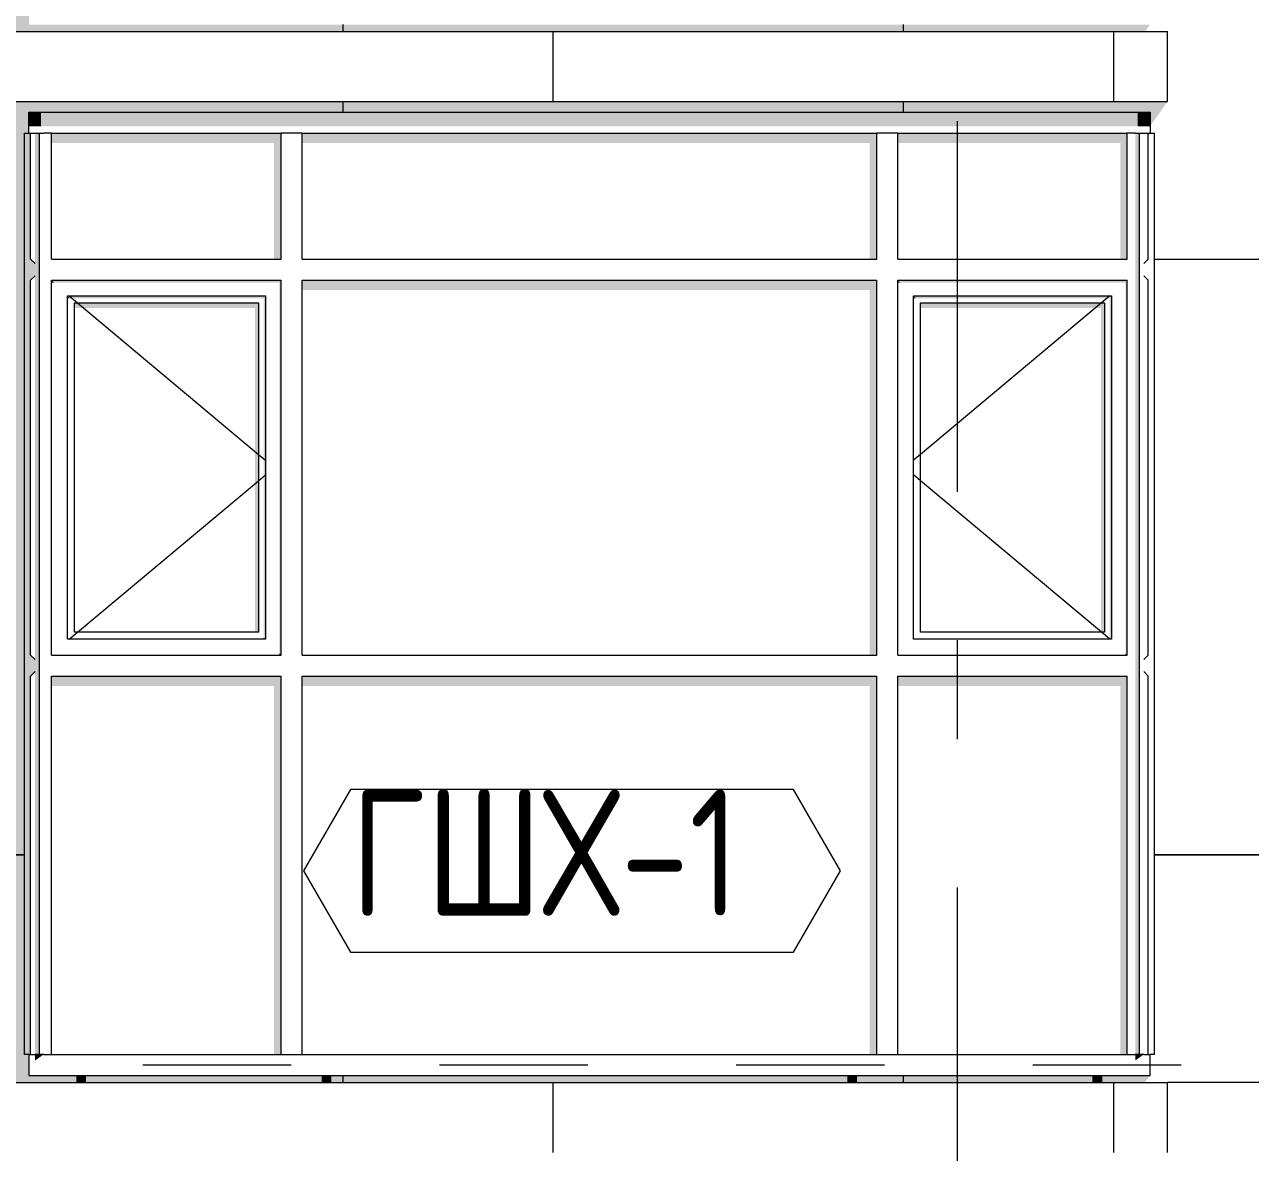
# Model space of a CAD drawing. Header units: millimetres. Extents: x 18162 to 7085488, y 72188 to 247925.
# Drawn here: x 5963796 to 5967295, y 97306 to 100526 of the extents above; entities that cross this region are included whole.
import ezdxf
from ezdxf.enums import TextEntityAlignment as Align

# ---------------------------------------------------------------- set-up
doc = ezdxf.new("R2010")
doc.units = ezdxf.units.MM
doc.header["$MEASUREMENT"] = 0
doc.linetypes.add('Dashed', pattern=[423.333333, 211.666667, -211.666667])
doc.linetypes.add('Double Dashed', pattern=[1093.611073, 529.166651, -211.666656, 141.111112, -211.666656])
for name, color, linetype in [('Finish - Wall', 7, 'Continuous'), ('Interior - Stair & Railing', 7, 'Continuous'), ('Structural - Bearing', 7, 'Continuous'), ('Structural - Grid', 7, 'Continuous')]:
    doc.layers.add(name, color=color, linetype=linetype)
doc.styles.add('GENERATED_STYLE_3', font='', dxfattribs={"width": 0.8})
doc.styles.get('GENERATED_STYLE_3').set_extended_font_data('ISOCPEUR MON')

# ---------------------------------------------------------------- blocks, each defined once
blk = doc.blocks.new('*X2805', base_point=(6050603.8, 91556.2))
at = {"layer": 'Structural - Bearing', "color": 8, "linetype": 'Continuous', "lineweight": 13}
for p, q in [((5964703.8, 100526.2), (5964703.8, 100506.2)), ((5966303.8, 100526.2), (5966303.8, 100506.2))]:
    blk.add_line(p, q, dxfattribs=at)
blk = doc.blocks.new('*X2806', base_point=(6050603.8, 91556.2))
at = {"layer": 'Structural - Bearing', "color": 7, "linetype": 'Continuous', "lineweight": 9}
for p, q in [((5965303.8, 100506.2), (5965303.8, 100306.2)), ((5966903.8, 100506.2), (5966903.8, 100306.2))]:
    blk.add_line(p, q, dxfattribs=at)
blk = doc.blocks.new('*X2914', base_point=(6050603.8, 91556.2))
at = {"layer": 'Structural - Bearing', "color": 8, "linetype": 'Continuous', "lineweight": 13}
for p, q in [((5964703.8, 100306.2), (5964703.8, 100276.2)), ((5966303.8, 100306.2), (5966303.8, 100276.2)), ((5967020.5, 99856.2), (5967403.8, 99856.2)), ((5963103.8, 98156.2), (5963795.7, 98156.2)), ((5963795.7, 98156.2), (5963103.8, 98156.2)), ((5967020.5, 98156.2), (5967403.8, 98156.2)), ((5967403.8, 98156.2), (5967020.5, 98156.2))]:
    blk.add_line(p, q, dxfattribs=at)
blk = doc.blocks.new('*X2916', base_point=(6050603.8, 91556.2))
at = {"layer": 'Structural - Bearing', "color": 8, "linetype": 'Continuous', "lineweight": 13}
blk.add_line((5964703.8, 97526.2), (5964703.8, 97506.2), dxfattribs=at)
blk = doc.blocks.new('*X2917', base_point=(6050603.8, 91556.2))
at = {"layer": 'Structural - Bearing', "color": 8, "linetype": 'Continuous', "lineweight": 13}
blk.add_line((5966303.8, 97526.2), (5966303.8, 97506.2), dxfattribs=at)
blk = doc.blocks.new('*X2920', base_point=(6050603.8, 91556.2))
at = {"layer": 'Structural - Bearing', "color": 7, "linetype": 'Continuous', "lineweight": 9}
for p, q in [((5965303.8, 97506.2), (5965303.8, 97306.2)), ((5966903.8, 97506.2), (5966903.8, 97306.2))]:
    blk.add_line(p, q, dxfattribs=at)
blk = doc.blocks.new('Label_269_3', base_point=(5965358.1, 97876.2))
at = {"color": 13, "linetype": 'Continuous', "lineweight": 13, "flags": 128}
blk.add_lwpolyline([(5964591.7, 98110.4), (5964725.8, 97878.2), (5965990.4, 97878.2), (5966124.5, 98110.4), (5965990.4, 98342.7), (5964725.8, 98342.7)], close=True, dxfattribs=at)
at = {"color": 13, "lineweight": 13, "insert": (5964725.8, 98342), "char_height": 360, "attachment_point": 1, "style": 'GENERATED_STYLE_3'}
blk.add_mtext('\\A1;{\\pql;\\pt0,253000;\\fISOCPEUR MON|b0|i0|c0|p0;\\W0.800000;ГШХ-1\\fISOCPEUR MON|b0|i0|c0|p0;\\W0.800000;\\A1{\\H.66x;\\S^  ;}\\fISOCPEUR MON|b0|i0|c0|p0;\\W0.800000;\\fISOCPEUR MON|b0|i0|c0|p0;\\W0.800000;\\A1{\\H.66x;\\S^  ;}\\fISOCPEUR MON|b0|i0|c0|p0;\\W0.800000; \\fISOCPEUR MON|b0|i0|c0|p0;\\W0.800000;\\fISOCPEUR MON|b0|i0|c0|p0;\\W0.800000;\\fISOCPEUR MON|b0|i0|c0|p0;\\W0.800000;\\fISOCPEUR MON|b0|i0|c0|p0;\\W0.800000;\\fISOCPEUR MON|b0|i0|c0|p0;\\W0.800000;\\fISOCPEUR MON|b0|i0|c0|p0;\\W0.800000;\\fISOCPEUR MON|b0|i0|c0|p0;\\W0.800000;\\fISOCPEUR MON|b0|i0|c0|p0;\\W0.800000;\\fISOCPEUR MON|b0|i0|c0|p0;\\W0.800000;\\fISOCPEUR MON|b0|i0|c0|p0;\\W0.800000;\\fISOCPEUR MON|b0|i0|c0|p0;\\W0.800000;\\fISOCPEUR MON|b0|i0|c0|p0;\\W0.800000;\\fISOCPEUR MON|b0|i0|c0|p0;\\W0.800000;\\fISOCPEUR MON|b0|i0|c0|p0;\\W0.800000;\\fISOCPEUR MON|b0|i0|c0|p0;\\W0.800000;\\fISOCPEUR MON|b0|i0|c0|p0;\\W0.800000;\\fISOCPEUR MON|b0|i0|c0|p0;\\W0.800000;\\fISOCPEUR MON|b0|i0|c0|p0;\\W0.800000;\\fISOCPEUR MON|b0|i0|c0|p0;\\W0.800000;\\fISOCPEUR MON|b0|i0|c0|p0;\\W0.800000;\\fISOCPEUR MON|b0|i0|c0|p0;\\W0.800000;\\fISOCPEUR MON|b0|i0|c0|p0;\\W0.800000;\\fISOCPEUR MON|b0|i0|c0|p0;\\W0.800000;\\fISOCPEUR MON|b0|i0|c0|p0;\\W0.800000;\\fISOCPEUR MON|b0|i0|c0|p0;\\W0.800000;\\fISOCPEUR MON|b0|i0|c0|p0;\\W0.800000;\\fISOCPEUR MON|b0|i0|c0|p0;\\W0.800000;\\fISOCPEUR MON|b0|i0|c0|p0;\\W0.800000;\\fISOCPEUR MON|b0|i0|c0|p0;\\W0.800000;\\fISOCPEUR MON|b0|i0|c0|p0;\\W0.800000;\\fISOCPEUR MON|b0|i0|c0|p0;\\W0.800000;\\fISOCPEUR MON|b0|i0|c0|p0;\\W0.800000;\\fISOCPEUR MON|b0|i0|c0|p0;\\W0.800000;\\fISOCPEUR MON|b0|i0|c0|p0;\\W0.800000;\\fISOCPEUR MON|b0|i0|c0|p0;\\W0.800000;\\fISOCPEUR MON|b0|i0|c0|p0;\\W0.800000;\\fISOCPEUR MON|b0|i0|c0|p0;\\W0.800000;\\fISOCPEUR MON|b0|i0|c0|p0;\\W0.800000;\\fISOCPEUR MON|b0|i0|c0|p0;\\W0.800000;\\fISOCPEUR MON|b0|i0|c0|p0;\\W0.800000;\\fISOCPEUR MON|b0|i0|c0|p0;\\W0.800000;\\fISOCPEUR MON|b0|i0|c0|p0;\\W0.800000;\\fISOCPEUR MON|b0|i0|c0|p0;\\W0.800000;}', dxfattribs=at)
blk = doc.blocks.new('Standard grid marker[382]_3', base_point=(5966458.1, 151556.2))
at = {"layer": 'Structural - Grid', "color": 13, "linetype": 'Double Dashed', "lineweight": 13, "ltscale": 2}
blk.add_line((5966458.1, 150556.2), (5966458.1, 87056.2), dxfattribs=at)
at = {"layer": 'Structural - Grid', "color": 13, "lineweight": 13, "style": 'GENERATED_STYLE_3'}
blk.add_attdef('AC_MarkerText_1', text='', height=500, rotation=360, dxfattribs=at).set_placement((5966458.1, 85706.2), align=Align.TOP_CENTER)

msp = doc.modelspace()

# ---------------------------------------------------------------- hatches: boundary and pattern name
at = {"layer": 'Finish - Wall', "linetype": 'Continuous', "lineweight": 0}
for points in [[(5963843.1, 100276.2), (5963808.1, 100276.2), (5963808.1, 100235.5), (5963843.1, 100235.5)], [(5963843.1, 100276.2), (5963843.1, 100235.5), (5964558.1, 100235.5), (5964558.1, 100276.2)], [(5966258.1, 100276.2), (5964558.1, 100276.2), (5964558.1, 100235.5), (5966258.1, 100235.5)], [(5966258.1, 100235.5), (5966973.1, 100235.5), (5966973.1, 100276.2), (5966258.1, 100276.2)], [(5967008.1, 100276.2), (5966973.1, 100276.2), (5966973.1, 100235.5), (5967008.1, 100235.5)], [(5963795.7, 100216.2), (5963795.7, 99826.2), (5963838.1, 99826.2), (5963838.1, 100216.2), (5963825.7, 100216.2), (5963825.7, 99843.6), (5963813.1, 99856.2), (5963813.1, 100216.2)], [(5963873.1, 100216.2), (5963873.1, 100187.9), (5964508.1, 100187.9), (5964508.1, 99856.2), (5964528.1, 99856.2), (5964528.1, 100216.2)], [(5964588.1, 100216.2), (5964588.1, 100187.9), (5966208.1, 100187.9), (5966208.1, 99856.2), (5966228.1, 99856.2), (5966228.1, 100216.2)], [(5966288.1, 100216.2), (5966288.1, 100187.9), (5966923.1, 100187.9), (5966923.1, 99856.2), (5966943.1, 99856.2), (5966943.1, 100216.2)], [(5966965.7, 99826.2), (5966978.1, 99826.2), (5966978.1, 100216.2), (5966965.7, 100216.2)], [(5967003.1, 100216.2), (5967003.1, 100209.1), (5967008.1, 100216.2)], [(5967003.1, 99856.2), (5966990.5, 99843.6), (5966996.8, 99847.3)], [(5964528.1, 99796.2), (5963873.1, 99796.2), (5963880.2, 99789.1), (5964521, 99789.1)], [(5963880.2, 99789.1), (5963873.1, 99796.2), (5963873.1, 99789.1)], [(5964528.1, 99796.2), (5964521, 99789.1), (5964523.1, 99789.1), (5964523.1, 98731.2), (5964528.1, 98726.2)], [(5966228.1, 99796.2), (5964588.1, 99796.2), (5964588.1, 99767.9), (5966208.1, 99767.9), (5966208.1, 98726.2), (5966228.1, 98726.2)], [(5966943.1, 99796.2), (5966288.1, 99796.2), (5966295.2, 99789.1), (5966936, 99789.1)], [(5966288.1, 99796.2), (5966288.1, 99789.1), (5966295.2, 99789.1)], [(5966936, 99789.1), (5966938.1, 99789.1), (5966938.1, 98731.2), (5966943.1, 98726.2), (5966943.1, 99796.2)], [(5966965.7, 98696.2), (5966978.1, 98696.2), (5966978.1, 99826.2), (5966965.7, 99826.2)], [(5963925.2, 99744.1), (5963918.1, 99751.2), (5963918.1, 99744.1)], [(5963918.1, 99751.2), (5963925.2, 99744.1), (5964476, 99744.1), (5964483.1, 99751.2)], [(5964463.1, 99731.2), (5963938.1, 99731.2), (5963938.1, 99717), (5964453.1, 99717), (5964453.1, 98791.2), (5964463.1, 98791.2)], [(5964483.1, 99751.2), (5964476, 99744.1), (5964478.1, 99744.1), (5964478.1, 98776.2), (5964483.1, 98771.2)], [(5966340.2, 99744.1), (5966333.1, 99751.2), (5966333.1, 99744.1)], [(5966898.1, 99751.2), (5966333.1, 99751.2), (5966340.2, 99744.1), (5966891, 99744.1)], [(5966353.1, 99731.2), (5966353.1, 99717), (5966868.1, 99717), (5966868.1, 98791.2), (5966878.1, 98791.2), (5966878.1, 99731.2)], [(5966891, 99744.1), (5966893.1, 99744.1), (5966893.1, 98776.2), (5966898.1, 98771.2), (5966898.1, 99751.2)], [(5964478.1, 98771.2), (5964483.1, 98771.2), (5964478.1, 98776.2)], [(5966893.1, 98771.2), (5966898.1, 98771.2), (5966893.1, 98776.2)], [(5964523.1, 98726.2), (5964528.1, 98726.2), (5964523.1, 98731.2)], [(5966938.1, 98726.2), (5966943.1, 98726.2), (5966938.1, 98731.2)], [(5967003.1, 98726.2), (5966990.5, 98713.6), (5966996.8, 98717.3)], [(5963838.1, 98696.2), (5963795.7, 98696.2), (5963795.7, 97586.2), (5963813.1, 97586.2), (5963813.1, 98666.2), (5963825.7, 98678.8), (5963825.7, 97586.2), (5963838.1, 97586.2)], [(5966965.7, 98696.2), (5966965.7, 97586.2), (5966978.1, 97586.2), (5966978.1, 98696.2)], [(5963873.1, 98666.2), (5963873.1, 98637.9), (5964508.1, 98637.9), (5964508.1, 97586.2), (5964528.1, 97586.2), (5964528.1, 98666.2)], [(5964588.1, 98666.2), (5964588.1, 98637.9), (5966208.1, 98637.9), (5966208.1, 97586.2), (5966228.1, 97586.2), (5966228.1, 98666.2)], [(5966288.1, 98637.9), (5966923.1, 98637.9), (5966923.1, 97586.2), (5966943.1, 97586.2), (5966943.1, 98666.2), (5966288.1, 98666.2)], [(5963825.7, 97568.6), (5963843.1, 97580.9), (5963843.1, 97586.2), (5963825.7, 97586.2)], [(5963843.1, 97586.2), (5963843.1, 97580.9), (5963850.5, 97586.2)], [(5966965.7, 97586.2), (5966965.7, 97568.6), (5966973.1, 97573.9), (5966973.1, 97586.2)], [(5966973.1, 97586.2), (5966973.1, 97573.9), (5966990.5, 97586.2)]]:
    msp.add_hatch(color=49, dxfattribs=at).paths.add_polyline_path(points)
h = msp.add_hatch(color=49, dxfattribs=at)
h.paths.add_polyline_path([(5963795.7, 98696.2), (5963838.1, 98696.2), (5963838.1, 99826.2), (5963795.7, 99826.2)])
h.paths.add_polyline_path([(5963813.1, 99796.2), (5963825.7, 99808.8), (5963825.7, 98713.6), (5963813.1, 98726.2)], flags=0)
at = {"layer": 'Interior - Stair & Railing', "linetype": 'Continuous', "lineweight": 0}
for points in [[(5963946.1, 97526.2), (5963946.1, 97506.2), (5963946.3, 97506.2), (5963946.3, 97526.2)], [(5963946.3, 97526.2), (5963946.3, 97506.2), (5963946.8, 97506.2), (5963946.8, 97526.2)], [(5963946.8, 97506.2), (5963947.7, 97506.2), (5963947.7, 97526.2), (5963946.8, 97526.2)], [(5963947.7, 97526.2), (5963947.7, 97506.2), (5963948.9, 97506.2), (5963948.9, 97526.2)], [(5963948.9, 97526.2), (5963948.9, 97506.2), (5963950.4, 97506.2), (5963950.4, 97526.2)], [(5963952.1, 97526.2), (5963950.4, 97526.2), (5963950.4, 97506.2), (5963952.1, 97506.2)], [(5963952.1, 97526.2), (5963952.1, 97506.2), (5963954, 97506.2), (5963954, 97526.2)], [(5963954, 97506.2), (5963956, 97506.2), (5963956, 97526.2), (5963954, 97526.2)], [(5963956, 97506.2), (5963958.1, 97506.2), (5963958.1, 97526.2), (5963956, 97526.2)], [(5963958.1, 97526.2), (5963958.1, 97506.2), (5963960.2, 97506.2), (5963960.2, 97526.2)], [(5963960.2, 97526.2), (5963960.2, 97506.2), (5963962.2, 97506.2), (5963962.2, 97526.2)], [(5963962.2, 97526.2), (5963962.2, 97506.2), (5963964.1, 97506.2), (5963964.1, 97526.2)], [(5963964.1, 97526.2), (5963964.1, 97506.2), (5963965.8, 97506.2), (5963965.8, 97526.2)], [(5963965.8, 97526.2), (5963965.8, 97506.2), (5963967.3, 97506.2), (5963967.3, 97526.2)], [(5963967.3, 97526.2), (5963967.3, 97506.2), (5963968.5, 97506.2), (5963968.5, 97526.2)], [(5963968.5, 97526.2), (5963968.5, 97506.2), (5963969.4, 97506.2), (5963969.4, 97526.2)], [(5963969.4, 97526.2), (5963969.4, 97506.2), (5963969.9, 97506.2), (5963969.9, 97526.2)], [(5963970.1, 97526.2), (5963969.9, 97526.2), (5963969.9, 97506.2), (5963970.1, 97506.2)], [(5964646.1, 97526.2), (5964646.1, 97506.2), (5964646.3, 97506.2), (5964646.3, 97526.2)], [(5964646.3, 97526.2), (5964646.3, 97506.2), (5964646.8, 97506.2), (5964646.8, 97526.2)], [(5964646.8, 97506.2), (5964647.7, 97506.2), (5964647.7, 97526.2), (5964646.8, 97526.2)], [(5964648.9, 97526.2), (5964647.7, 97526.2), (5964647.7, 97506.2), (5964648.9, 97506.2)], [(5964650.4, 97526.2), (5964648.9, 97526.2), (5964648.9, 97506.2), (5964650.4, 97506.2)], [(5964652.1, 97526.2), (5964650.4, 97526.2), (5964650.4, 97506.2), (5964652.1, 97506.2)], [(5964654, 97526.2), (5964652.1, 97526.2), (5964652.1, 97506.2), (5964654, 97506.2)], [(5964654, 97526.2), (5964654, 97506.2), (5964656, 97506.2), (5964656, 97526.2)], [(5964656, 97526.2), (5964656, 97506.2), (5964658.1, 97506.2), (5964658.1, 97526.2)], [(5964660.2, 97526.2), (5964658.1, 97526.2), (5964658.1, 97506.2), (5964660.2, 97506.2)], [(5964662.2, 97526.2), (5964660.2, 97526.2), (5964660.2, 97506.2), (5964662.2, 97506.2)], [(5964664.1, 97526.2), (5964662.2, 97526.2), (5964662.2, 97506.2), (5964664.1, 97506.2)], [(5964665.8, 97526.2), (5964664.1, 97526.2), (5964664.1, 97506.2), (5964665.8, 97506.2)], [(5964667.3, 97526.2), (5964665.8, 97526.2), (5964665.8, 97506.2), (5964667.3, 97506.2)], [(5964668.5, 97526.2), (5964667.3, 97526.2), (5964667.3, 97506.2), (5964668.5, 97506.2)], [(5964668.5, 97506.2), (5964669.4, 97506.2), (5964669.4, 97526.2), (5964668.5, 97526.2)], [(5964669.4, 97506.2), (5964669.9, 97506.2), (5964669.9, 97526.2), (5964669.4, 97526.2)], [(5964669.9, 97506.2), (5964670.1, 97506.2), (5964670.1, 97526.2), (5964669.9, 97526.2)], [(5966146.1, 97526.2), (5966146.1, 97506.2), (5966146.3, 97506.2), (5966146.3, 97526.2)], [(5966146.8, 97526.2), (5966146.3, 97526.2), (5966146.3, 97506.2), (5966146.8, 97506.2)], [(5966146.8, 97506.2), (5966147.7, 97506.2), (5966147.7, 97526.2), (5966146.8, 97526.2)], [(5966147.7, 97506.2), (5966148.9, 97506.2), (5966148.9, 97526.2), (5966147.7, 97526.2)], [(5966150.4, 97526.2), (5966148.9, 97526.2), (5966148.9, 97506.2), (5966150.4, 97506.2)], [(5966152.1, 97526.2), (5966150.4, 97526.2), (5966150.4, 97506.2), (5966152.1, 97506.2)], [(5966154, 97526.2), (5966152.1, 97526.2), (5966152.1, 97506.2), (5966154, 97506.2)], [(5966156, 97526.2), (5966154, 97526.2), (5966154, 97506.2), (5966156, 97506.2)], [(5966156, 97526.2), (5966156, 97506.2), (5966158.1, 97506.2), (5966158.1, 97526.2)], [(5966160.2, 97526.2), (5966158.1, 97526.2), (5966158.1, 97506.2), (5966160.2, 97506.2)], [(5966162.2, 97526.2), (5966160.2, 97526.2), (5966160.2, 97506.2), (5966162.2, 97506.2)], [(5966164.1, 97526.2), (5966162.2, 97526.2), (5966162.2, 97506.2), (5966164.1, 97506.2)], [(5966165.8, 97526.2), (5966164.1, 97526.2), (5966164.1, 97506.2), (5966165.8, 97506.2)], [(5966167.3, 97526.2), (5966165.8, 97526.2), (5966165.8, 97506.2), (5966167.3, 97506.2)], [(5966168.5, 97526.2), (5966167.3, 97526.2), (5966167.3, 97506.2), (5966168.5, 97506.2)], [(5966168.5, 97506.2), (5966169.4, 97506.2), (5966169.4, 97526.2), (5966168.5, 97526.2)], [(5966169.4, 97506.2), (5966169.9, 97506.2), (5966169.9, 97526.2), (5966169.4, 97526.2)], [(5966169.9, 97526.2), (5966169.9, 97506.2), (5966170.1, 97506.2), (5966170.1, 97526.2)], [(5966846.1, 97506.2), (5966846.3, 97506.2), (5966846.3, 97526.2), (5966846.1, 97526.2)], [(5966846.3, 97526.2), (5966846.3, 97506.2), (5966846.8, 97506.2), (5966846.8, 97526.2)], [(5966847.7, 97526.2), (5966846.8, 97526.2), (5966846.8, 97506.2), (5966847.7, 97506.2)], [(5966847.7, 97526.2), (5966847.7, 97506.2), (5966848.9, 97506.2), (5966848.9, 97526.2)], [(5966848.9, 97526.2), (5966848.9, 97506.2), (5966850.4, 97506.2), (5966850.4, 97526.2)], [(5966850.4, 97506.2), (5966852.1, 97506.2), (5966852.1, 97526.2), (5966850.4, 97526.2)], [(5966854, 97526.2), (5966852.1, 97526.2), (5966852.1, 97506.2), (5966854, 97506.2)], [(5966856, 97526.2), (5966854, 97526.2), (5966854, 97506.2), (5966856, 97506.2)], [(5966858.1, 97526.2), (5966856, 97526.2), (5966856, 97506.2), (5966858.1, 97506.2)], [(5966860.2, 97526.2), (5966858.1, 97526.2), (5966858.1, 97506.2), (5966860.2, 97506.2)], [(5966862.2, 97526.2), (5966860.2, 97526.2), (5966860.2, 97506.2), (5966862.2, 97506.2)], [(5966864.1, 97526.2), (5966862.2, 97526.2), (5966862.2, 97506.2), (5966864.1, 97506.2)], [(5966865.8, 97526.2), (5966864.1, 97526.2), (5966864.1, 97506.2), (5966865.8, 97506.2)], [(5966867.3, 97526.2), (5966865.8, 97526.2), (5966865.8, 97506.2), (5966867.3, 97506.2)], [(5966868.5, 97526.2), (5966867.3, 97526.2), (5966867.3, 97506.2), (5966868.5, 97506.2)], [(5966868.5, 97526.2), (5966868.5, 97506.2), (5966869.4, 97506.2), (5966869.4, 97526.2)], [(5966869.9, 97526.2), (5966869.4, 97526.2), (5966869.4, 97506.2), (5966869.9, 97506.2)], [(5966869.9, 97526.2), (5966869.9, 97506.2), (5966870.1, 97506.2), (5966870.1, 97526.2)]]:
    msp.add_hatch(color=49, dxfattribs=at).paths.add_polyline_path(points)
at = {"layer": 'Structural - Bearing', "linetype": 'Continuous', "lineweight": 0}
for points in [[(5962513.1, 101156.2), (5962513.1, 101017.7), (5962525.7, 101005.1), (5962525.7, 100975.5), (5962513.1, 100957.7), (5962513.1, 100456.2), (5963758.1, 100456.2), (5963758.1, 100506.2), (5966994, 100506.2), (5967008.1, 100526.2), (5963808.1, 100526.2), (5963808.1, 100586.2), (5963795.7, 100586.2), (5963795.7, 103216.2), (5963808.1, 103216.2), (5963808.1, 103276.2), (5967008.1, 103276.2), (5967008.1, 103235.5), (5967058.1, 103306.2), (5963758.1, 103306.2), (5963758.1, 103456.2), (5962513.1, 103456.2), (5962513.1, 102887.7), (5962525.7, 102875.1), (5962525.7, 102856.2), (5962758.1, 102856.2), (5962758.1, 101156.2)], [(5962513.1, 98017.7), (5962525.7, 98005.1), (5962525.7, 97975.5), (5962513.1, 97957.7), (5962513.1, 97506.2), (5963946.1, 97506.2), (5963946.1, 97526.2), (5963808.1, 97526.2), (5963808.1, 97586.2), (5963795.7, 97586.2), (5963795.7, 100216.2), (5963808.1, 100216.2), (5963808.1, 100276.2), (5967008.1, 100276.2), (5967008.1, 100235.5), (5967058.1, 100306.2), (5963758.1, 100306.2), (5963758.1, 100456.2), (5962513.1, 100456.2), (5962513.1, 99887.7), (5962525.7, 99875.1), (5962525.7, 99856.2), (5962758.1, 99856.2), (5962758.1, 98156.2), (5962513.1, 98156.2)], [(5964646.1, 97526.2), (5963970.1, 97526.2), (5963970.1, 97506.2), (5964646.1, 97506.2)], [(5966146.1, 97526.2), (5964670.1, 97526.2), (5964670.1, 97506.2), (5966146.1, 97506.2)], [(5966170.1, 97506.2), (5966846.1, 97506.2), (5966846.1, 97526.2), (5966170.1, 97526.2)], [(5966870.1, 97506.2), (5966994, 97506.2), (5967008.1, 97526.2), (5966870.1, 97526.2)]]:
    msp.add_hatch(color=49, dxfattribs=at).paths.add_polyline_path(points)

# ---------------------------------------------------------------- linework, layer by layer
at = {"color": 8, "linetype": 'Dashed', "lineweight": 13, "ltscale": 2}
msp.add_line((5948046.5, 97556.2), (5978885, 97556.2), dxfattribs=at)
at = {"layer": 'Finish - Wall', "color": 7, "linetype": 'Continuous', "lineweight": 9}
for p, q in [((5963808.1, 100216.2), (5963808.1, 100276.2)), ((5963808.1, 100276.2), (5963843.1, 100276.2)), ((5963843.1, 100276.2), (5964558.1, 100276.2)), ((5964558.1, 100276.2), (5966258.1, 100276.2)), ((5966258.1, 100276.2), (5966973.1, 100276.2)), ((5966973.1, 100276.2), (5967008.1, 100276.2)), ((5967008.1, 100276.2), (5967008.1, 100216.2)), ((5963795.7, 100216.2), (5963808.1, 100216.2)), ((5963795.7, 99826.2), (5963795.7, 100216.2)), ((5963808.1, 100216.2), (5963813.1, 100216.2)), ((5963813.1, 100216.2), (5963825.7, 100216.2)), ((5963813.1, 99856.2), (5963813.1, 100216.2)), ((5963825.7, 100216.2), (5963838.1, 100216.2)), ((5963838.1, 100216.2), (5963850.5, 100216.2)), ((5963838.1, 99826.2), (5963838.1, 100216.2)), ((5963873.1, 100216.2), (5963850.5, 100216.2)), ((5963873.1, 100216.2), (5964528.1, 100216.2)), ((5963873.1, 99856.2), (5963873.1, 100216.2)), ((5964588.1, 100216.2), (5964528.1, 100216.2)), ((5964528.1, 99856.2), (5964528.1, 100216.2)), ((5964588.1, 100216.2), (5966228.1, 100216.2)), ((5964588.1, 99856.2), (5964588.1, 100216.2)), ((5966288.1, 100216.2), (5966228.1, 100216.2)), ((5966228.1, 99856.2), (5966228.1, 100216.2)), ((5966288.1, 100216.2), (5966943.1, 100216.2)), ((5966288.1, 99856.2), (5966288.1, 100216.2)), ((5966965.7, 100216.2), (5966943.1, 100216.2)), ((5966943.1, 99856.2), (5966943.1, 100216.2)), ((5966965.7, 100216.2), (5966978.1, 100216.2)), ((5966978.1, 100216.2), (5966990.5, 100216.2)), ((5966978.1, 99826.2), (5966978.1, 100216.2)), ((5966990.5, 100216.2), (5967003.1, 100216.2)), ((5967003.1, 100216.2), (5967008.1, 100216.2)), ((5967003.1, 99856.2), (5967003.1, 100216.2)), ((5967008.1, 100216.2), (5967020.5, 100216.2)), ((5967020.5, 99826.2), (5967020.5, 100216.2)), ((5963813.1, 99856.2), (5963825.7, 99843.6)), ((5963873.1, 99856.2), (5964528.1, 99856.2)), ((5964588.1, 99856.2), (5966228.1, 99856.2)), ((5966288.1, 99856.2), (5966943.1, 99856.2)), ((5966990.5, 99843.6), (5967003.1, 99856.2)), ((5963795.7, 98696.2), (5963795.7, 99826.2)), ((5963825.7, 99808.8), (5963813.1, 99796.2)), ((5963813.1, 98726.2), (5963813.1, 99796.2)), ((5963838.1, 98696.2), (5963838.1, 99826.2)), ((5963873.1, 98726.2), (5963873.1, 99796.2)), ((5963873.1, 99796.2), (5964528.1, 99796.2)), ((5964528.1, 98726.2), (5964528.1, 99796.2)), ((5964588.1, 98726.2), (5964588.1, 99796.2)), ((5964588.1, 99796.2), (5966228.1, 99796.2)), ((5966228.1, 98726.2), (5966228.1, 99796.2)), ((5966288.1, 98726.2), (5966288.1, 99796.2)), ((5966288.1, 99796.2), (5966943.1, 99796.2)), ((5966943.1, 98726.2), (5966943.1, 99796.2)), ((5966978.1, 98696.2), (5966978.1, 99826.2)), ((5967003.1, 99796.2), (5966990.5, 99808.8)), ((5967003.1, 98726.2), (5967003.1, 99796.2)), ((5967020.5, 98696.2), (5967020.5, 99826.2)), ((5963918.1, 98771.2), (5963918.1, 99751.2)), ((5963918.1, 99751.2), (5964483.1, 99751.2)), ((5963923, 99751.2), (5963946.9, 99731.2)), ((5963938.1, 99731.2), (5964463.1, 99731.2)), ((5963938.1, 98791.2), (5963938.1, 99731.2)), ((5963946.9, 99731.2), (5964463.1, 99298.9)), ((5964463.1, 99731.2), (5964463.1, 98791.2)), ((5964483.1, 99751.2), (5964483.1, 98771.2)), ((5966333.1, 98771.2), (5966333.1, 99751.2)), ((5966333.1, 99751.2), (5966898.1, 99751.2)), ((5966353.1, 99731.2), (5966878.1, 99731.2)), ((5966869.4, 99731.2), (5966353.1, 99298.9)), ((5966353.1, 98791.2), (5966353.1, 99731.2)), ((5966893.3, 99751.2), (5966869.4, 99731.2)), ((5966878.1, 99731.2), (5966878.1, 98791.2)), ((5966898.1, 99751.2), (5966898.1, 98771.2)), ((5964463.1, 99298.9), (5964483.1, 99282.1)), ((5966353.1, 99298.9), (5966333.1, 99282.1)), ((5964463.1, 99223.5), (5964483.1, 99240.2)), ((5966353.1, 99223.5), (5966333.1, 99240.2)), ((5963946.9, 98791.2), (5964463.1, 99223.5)), ((5966869.4, 98791.2), (5966353.1, 99223.5)), ((5963923, 98771.2), (5963946.9, 98791.2)), ((5964463.1, 98791.2), (5963938.1, 98791.2)), ((5966878.1, 98791.2), (5966353.1, 98791.2)), ((5966893.3, 98771.2), (5966869.4, 98791.2)), ((5964483.1, 98771.2), (5963918.1, 98771.2)), ((5966898.1, 98771.2), (5966333.1, 98771.2)), ((5963813.1, 98726.2), (5963825.7, 98713.6)), ((5963873.1, 98726.2), (5964528.1, 98726.2)), ((5964588.1, 98726.2), (5966228.1, 98726.2)), ((5966288.1, 98726.2), (5966943.1, 98726.2)), ((5966990.5, 98713.6), (5967003.1, 98726.2)), ((5963795.7, 97586.2), (5963795.7, 98696.2)), ((5963825.7, 98678.8), (5963813.1, 98666.2)), ((5963838.1, 97586.2), (5963838.1, 98696.2)), ((5966978.1, 97586.2), (5966978.1, 98696.2)), ((5967003.1, 98666.2), (5966990.5, 98678.8)), ((5967020.5, 97586.2), (5967020.5, 98696.2)), ((5963813.1, 97586.2), (5963813.1, 98666.2)), ((5963873.1, 97586.2), (5963873.1, 98666.2)), ((5963873.1, 98666.2), (5964528.1, 98666.2)), ((5964528.1, 97586.2), (5964528.1, 98666.2)), ((5964588.1, 97586.2), (5964588.1, 98666.2)), ((5964588.1, 98666.2), (5966228.1, 98666.2)), ((5966228.1, 97586.2), (5966228.1, 98666.2)), ((5966288.1, 97586.2), (5966288.1, 98666.2)), ((5966288.1, 98666.2), (5966943.1, 98666.2)), ((5966943.1, 97586.2), (5966943.1, 98666.2)), ((5967003.1, 97586.2), (5967003.1, 98666.2)), ((5963808.1, 97586.2), (5963795.7, 97586.2)), ((5963808.1, 97586.2), (5963813.1, 97586.2)), ((5963808.1, 97586.2), (5963808.1, 97526.2)), ((5963813.1, 97586.2), (5963825.7, 97586.2)), ((5963838.1, 97586.2), (5963825.7, 97586.2)), ((5963850.5, 97586.2), (5963838.1, 97586.2)), ((5963850.5, 97586.2), (5963873.1, 97586.2)), ((5963873.1, 97586.2), (5964528.1, 97586.2)), ((5964528.1, 97586.2), (5964588.1, 97586.2)), ((5964588.1, 97586.2), (5966228.1, 97586.2)), ((5966228.1, 97586.2), (5966288.1, 97586.2)), ((5966288.1, 97586.2), (5966943.1, 97586.2)), ((5966943.1, 97586.2), (5966965.7, 97586.2)), ((5966978.1, 97586.2), (5966965.7, 97586.2)), ((5966990.5, 97586.2), (5966978.1, 97586.2)), ((5966990.5, 97586.2), (5967003.1, 97586.2)), ((5967003.1, 97586.2), (5967008.1, 97586.2)), ((5967020.5, 97586.2), (5967008.1, 97586.2)), ((5967008.1, 97526.2), (5967008.1, 97586.2)), ((5963808.1, 97526.2), (5963843.1, 97526.2)), ((5963843.1, 97526.2), (5964558.1, 97526.2)), ((5964558.1, 97526.2), (5966258.1, 97526.2)), ((5966258.1, 97526.2), (5966973.1, 97526.2)), ((5966973.1, 97526.2), (5967008.1, 97526.2))]:
    msp.add_line(p, q, dxfattribs=at)
at = {"layer": 'Interior - Stair & Railing', "color": 7, "linetype": 'Continuous', "lineweight": 9}
for p, q in [((5963946.1, 97506.2), (5963946.1, 97526.2)), ((5963970.1, 97506.2), (5963970.1, 97526.2)), ((5964646.1, 97506.2), (5964646.1, 97526.2)), ((5964670.1, 97506.2), (5964670.1, 97526.2)), ((5966146.1, 97506.2), (5966146.1, 97526.2)), ((5966170.1, 97506.2), (5966170.1, 97526.2)), ((5966846.1, 97506.2), (5966846.1, 97526.2)), ((5966870.1, 97506.2), (5966870.1, 97526.2))]:
    msp.add_line(p, q, dxfattribs=at)
at = {"layer": 'Structural - Bearing', "color": 7, "linetype": 'Continuous', "lineweight": 13}
for p, q in [((5963758.1, 100506.2), (5967058.1, 100506.2)), ((5967058.1, 100306.2), (5967058.1, 100506.2)), ((5963758.1, 100306.2), (5967058.1, 100306.2)), ((5963758.1, 97506.2), (5967058.1, 97506.2)), ((5967058.1, 97306.2), (5967058.1, 97506.2)), ((5972308.7, 97506.2), (5967058.1, 97506.2))]:
    msp.add_line(p, q, dxfattribs=at)

# ---------------------------------------------------------------- block references
at = {"color": 12, "linetype": 'Continuous', "lineweight": 13}
msp.add_blockref('Label_269_3', (5965358.1, 97876.2), dxfattribs=at)
at = {"layer": 'Structural - Bearing', "lineweight": 0}
for name in ['*X2805', '*X2806', '*X2914', '*X2916', '*X2917', '*X2920']:
    msp.add_blockref(name, (6050603.8, 91556.2), dxfattribs=at)
at = {"layer": 'Structural - Grid', "color": 13, "linetype": 'Continuous', "lineweight": 13}
msp.add_blockref('Standard grid marker[382]_3', (5966458.1, 151556.2), dxfattribs=at)

doc.saveas('drawing.dxf')
